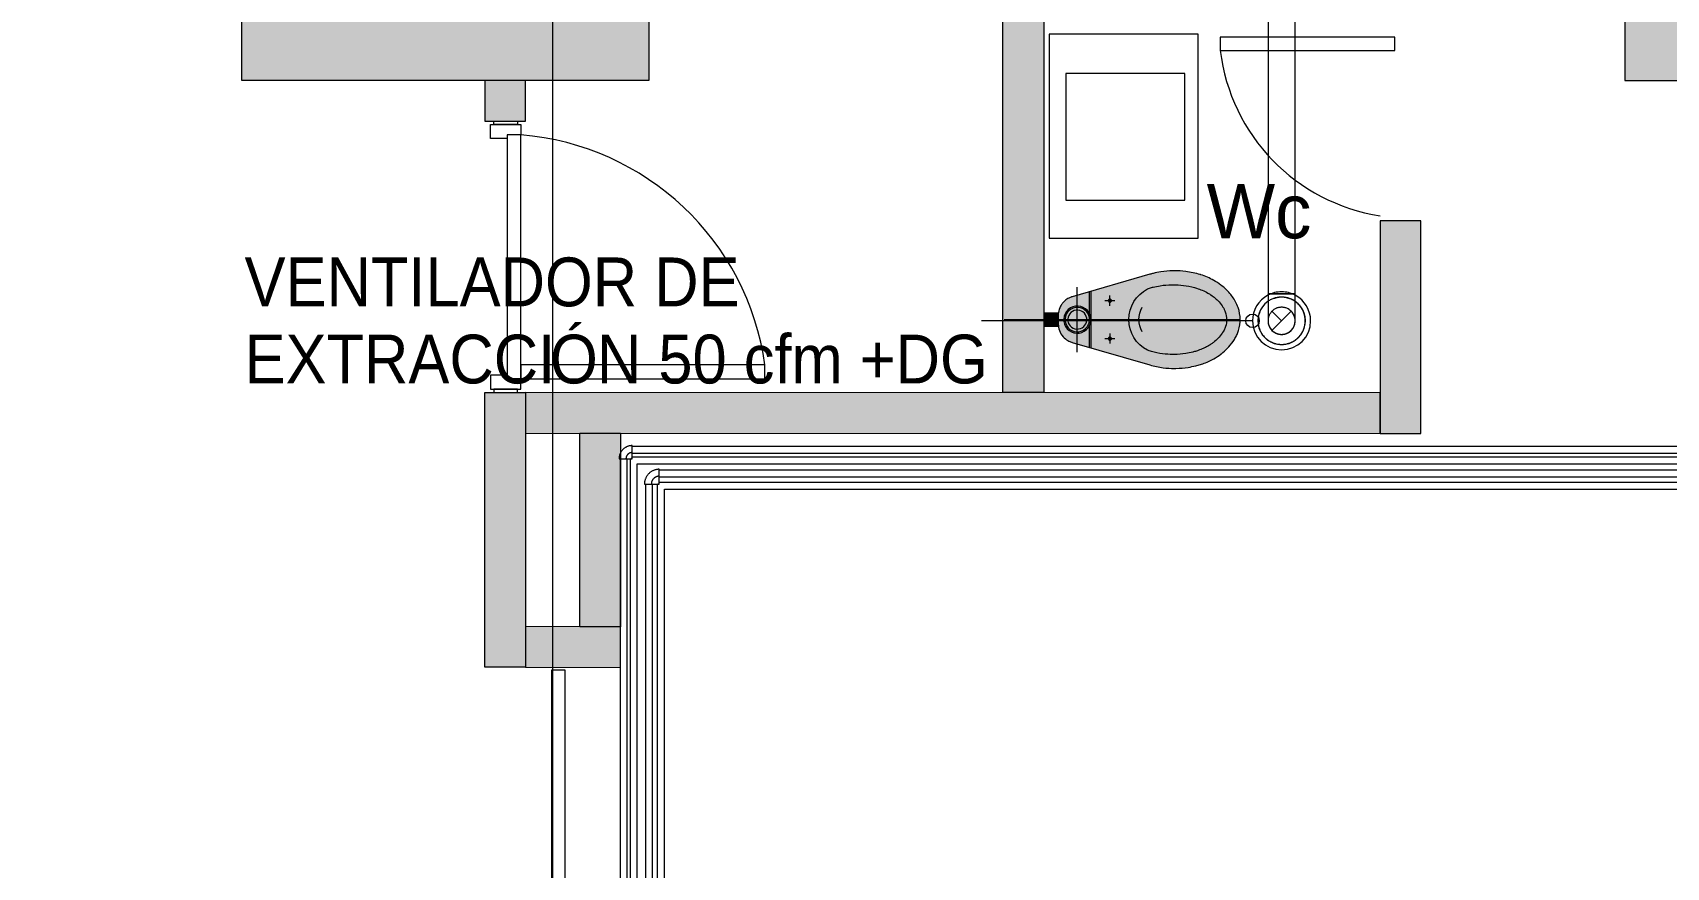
# Model space of a CAD drawing. Header units: metres. Extents: x 32 to 132, y -29 to 44.
# Drawn here: x 114.82 to 120.84, y -15.07 to -12 of the extents above; entities that cross this region are included whole.
import ezdxf

# ---------------------------------------------------------------- set-up
doc = ezdxf.new("R2010")
doc.units = ezdxf.units.M
doc.header["$LTSCALE"] = 100
doc.linetypes.add('HIDDEN JT', pattern=[0.0016, 0.001, -0.0006000000000000001])
doc.layers.add('A-DETL', color=7, linetype='Continuous', lineweight=9, true_color=0x00a600)
for name, color, linetype, lineweight in [('Arqui', 8, 'Continuous', 0), ('M-EQPM', 7, 'Continuous', 18), ('M-EQPM-IDEN', 7, 'Continuous', 9), ('M-HVAC-DUCT', 7, 'Continuous', 18), ('P-PIPE', 7, 'Continuous', 18)]:
    doc.layers.add(name, color=color, linetype=linetype, lineweight=lineweight)
doc.styles.add('SansSerif_2', font='SANSS__.TTF', dxfattribs={"width": 0.9, "height": 0.18})

# ---------------------------------------------------------------- blocks, each defined once
blk = doc.blocks.new('estructura etapa 3')
at = {"layer": 'Arqui'}
h = blk.add_hatch(color=256, dxfattribs=at)
h.paths.add_polyline_path([(-91.65052479424082, -6658.123952498036), (-91.65052483163788, -6657.623952492478), (-92.34962468142191, -6657.623952492692), (-92.34962464402486, -6658.123952498251)])
h.paths.add_polyline_path([(-49.35360165399231, -6658.123953550201), (-49.35360165463851, -6657.623953544642), (-50.05450180622518, -6657.624073242631), (-50.05450180557898, -6658.124073248189)])
h.paths.add_polyline_path([(-56.05269290422109, -6658.123953548908), (-56.05269290486729, -6657.623953543349), (-56.75269290454423, -6657.624054381149), (-56.75269290389804, -6658.124054386707)])
h.paths.add_polyline_path([(-76.44963033445936, -6659.123953527316), (-76.94963033376087, -6659.123953525937), (-76.9496303338118, -6657.623953525355), (-76.44963033520833, -6657.623953526268)])
h.paths.add_polyline_path([(-83.94962466275808, -6659.123953526419), (-84.44962466205959, -6659.123953525041), (-84.44962466211052, -6657.623953524459), (-83.94962466350705, -6657.623953525372)])
h.paths.add_polyline_path([(-60.45199772839385, -6659.123953526823), (-60.95199772769581, -6659.123953525441), (-60.95199772774629, -6657.623953524859), (-60.45199772914327, -6657.623953525776)])
h.paths.add_polyline_path([(-67.94963033684814, -6659.123953523713), (-68.44963033614965, -6659.123953522334), (-68.44963033620058, -6657.623953521752), (-67.94963033759711, -6657.623953522665)])
h.paths.add_polyline_path([(-91.8500747383024, -6668.198768413866), (-91.85097488956569, -6667.598768198336), (-92.3500747393499, -6667.598781503685), (-92.34917458808638, -6668.198781719215)])
h.paths.add_polyline_path([(-49.35360165997224, -6668.198834775361), (-49.35360165969462, -6667.598834775361), (-49.85360166074236, -6667.598833612342), (-49.85360166101998, -6668.198833612343)])
h.paths.add_polyline_path([(-56.15447406834653, -6668.148833038669), (-56.15447406899273, -6667.648833033111), (-56.85356531954483, -6667.649075604333), (-56.85356531889863, -6668.149075609892)])
h.paths.add_polyline_path([(-59.95199772806779, -6667.648834198664), (-59.95199772878357, -6668.148834196337), (-61.45199772983131, -6668.148834197909), (-61.45199772876629, -6667.648834201169)])
h.paths.add_polyline_path([(-75.94963033499096, -6667.648834198664), (-75.94963033570673, -6668.148834196337), (-77.44963033675447, -6668.148834197915), (-77.44963033568945, -6667.648834201173)])
h.paths.add_polyline_path([(-68.9496303369873, -6667.648834196665), (-68.94963033537522, -6668.148834193871), (-67.44963033560805, -6668.148834194158), (-67.44963033675447, -6667.648834196951)])
h.paths.add_polyline_path([(-84.94963033851843, -6667.648834198664), (-84.9496303378022, -6668.148834196337), (-83.44963033675447, -6668.148834197913), (-83.44963033781994, -6667.648834201173)])
h.paths.add_polyline_path([(-91.85007473830262, -6676.198714255436), (-91.85007473830262, -6675.598714255436), (-92.34917458808661, -6675.598833980074), (-92.34917458808661, -6676.198833980075)])
h.paths.add_polyline_path([(-49.35360166367525, -6676.19883419188), (-49.35360166339763, -6675.598834191882), (-49.85360166444536, -6675.598834192097), (-49.85360166472299, -6676.198834192096)])
h.paths.add_polyline_path([(-56.15447406836017, -6676.148834216151), (-56.15447406900614, -6675.648834210593), (-56.75356531955811, -6675.64883419414), (-56.75356531891191, -6676.148834199698)])
h.paths.add_polyline_path([(-59.95199772438798, -6675.648834197268), (-59.95199772475451, -6676.148834194008), (-61.45199772603507, -6676.148834196047), (-61.45199772462081, -6675.648834197444)])
h.paths.add_polyline_path([(-75.94963033131114, -6675.648834197268), (-75.94963033167767, -6676.148834194008), (-77.44963033295824, -6676.14883419605), (-77.44963033154397, -6675.648834197447)])
h.paths.add_polyline_path([(-68.94963033179408, -6675.648834195734), (-68.94963033064766, -6676.148834194337), (-67.44963033076408, -6676.148834193225), (-67.44963033214333, -6675.648834194855)])
h.paths.add_polyline_path([(-84.94963034219415, -6675.648834197267), (-84.94963034182763, -6676.148834194008), (-83.44963034054706, -6676.14883419605), (-83.44963034196132, -6675.648834197447)])
h.paths.add_polyline_path([(-91.84714941676873, -6686.298775267753), (-91.85051282815846, -6685.698774462428), (-92.34961267794267, -6685.698773428964), (-92.34624926655272, -6686.298774234288)])
h.paths.add_polyline_path([(-49.35447406836727, -6686.298714517593), (-49.35360166807266, -6685.698714517594), (-49.85360166912039, -6685.698714501338), (-49.85447406941501, -6686.298714501339)])
h.paths.add_polyline_path([(-56.15447406836745, -6686.248834233877), (-56.15447406901365, -6685.748834228319), (-56.75356531956538, -6685.748834211868), (-56.75356531891919, -6686.248834217427)])
h.paths.add_polyline_path([(-59.95199772341482, -6685.748834215987), (-59.95199772366493, -6686.248834213194), (-61.45199772401418, -6686.248834215234), (-61.45199772283274, -6685.748834216163)])
h.paths.add_polyline_path([(-75.94963033033798, -6685.748834215987), (-75.94963033058809, -6686.248834213194), (-77.44963033093734, -6686.248834215237), (-77.4496303297559, -6685.748834216167)])
h.paths.add_polyline_path([(-68.94963033303281, -6685.748834214453), (-68.94963033130432, -6686.248834212125), (-67.44963033142074, -6686.248834210548), (-67.44963033279998, -6685.748834212411)])
h.paths.add_polyline_path([(-84.94963034316731, -6685.748834215987), (-84.9496303429172, -6686.248834213194), (-83.44963034256796, -6686.248834215237), (-83.44963034374939, -6685.748834216167)])
h.paths.add_polyline_path([(-49.35315161146889, -6694.294436561979), (-49.35360165463851, -6693.698920625079), (-49.8545017768505, -6693.698741702064), (-49.8540517336811, -6694.294257638963)])
h.paths.add_polyline_path([(-56.05360165399372, -6694.248831171114), (-56.05360165463969, -6693.748831165555), (-56.75269290582685, -6693.748781044401), (-56.75269290518088, -6694.24878104996)])
h.paths.add_polyline_path([(-91.65052481364307, -6694.248821470252), (-91.65052481428881, -6693.748821464693), (-92.34962466436525, -6693.748831164716), (-92.34962466371906, -6694.248831170275)])
h.paths.add_polyline_path([(-59.95199772487774, -6693.748833026099), (-59.95199772512831, -6694.248833023305), (-61.45199772547755, -6694.248833025344), (-61.45199772429567, -6693.748833026275)])
h.paths.add_polyline_path([(-75.94963032526482, -6693.748834201318), (-75.94963032586463, -6694.248834199689), (-77.44963032644671, -6694.248834200334), (-77.4496303251484, -6693.748834201268)])
h.paths.add_polyline_path([(-68.94963033087049, -6693.748834198155), (-68.94963032937437, -6694.248834196758), (-67.44963032937437, -6694.248834196578), (-67.44963032993917, -6693.748834197975)])
h.paths.add_polyline_path([(-84.94963034374939, -6693.748831169256), (-84.94963034314958, -6694.248831167626), (-83.4496303425675, -6694.248831168272), (-83.4496303438658, -6693.748831169205)])
h.paths.add_polyline_path([(-49.35776796243806, -6703.973684038515), (-49.35316311038366, -6703.373684038515), (-49.85404024317143, -6703.373987440974), (-49.8586450952256, -6703.973987440974)])
h.paths.add_polyline_path([(-56.05360165399395, -6703.923835747391), (-56.05360165463992, -6703.423835741832), (-56.75273400298954, -6703.424072574053), (-56.75273400234335, -6703.924072579612)])
h.paths.add_polyline_path([(-67.9496303576999, -6704.924075048131), (-67.94963035834837, -6703.424075044247), (-68.44963035939611, -6703.424075040889), (-68.44963035874764, -6704.924075044775)])
h.paths.add_polyline_path([(-91.65052481364307, -6703.92383574791), (-91.65052481428881, -6703.423835742351), (-92.34966752073262, -6703.423835738951), (-92.34966752008665, -6703.92383574451)])
h.paths.add_polyline_path([(-61.84720662715324, -6703.423835743541), (-60.34720663041378, -6703.423835744186), (-60.34720663062888, -6703.923835745234), (-61.84720662736879, -6703.923835744588)])
h.paths.add_polyline_path([(-83.94962464132084, -6704.92407504017), (-83.94962464196658, -6703.424075043429), (-84.44962464301432, -6703.424075043645), (-84.44962464236858, -6704.924075040384)])
h.paths.add_polyline_path([(-76.44963031215582, -6704.924075040624), (-76.44963031280156, -6703.424075043886), (-76.9496303138493, -6703.4240750441), (-76.94963031320356, -6704.924075040841)])
h.paths.add_polyline_path([(-49.35360165399231, -6711.948833174153), (-49.35360165463851, -6711.448833168596), (-50.05360165568629, -6711.44883308894), (-50.0536016550401, -6711.948833094499)])
h.paths.add_polyline_path([(-55.95360165399381, -6711.948833094221), (-55.95360165464001, -6711.448833088664), (-56.65360165568779, -6711.448833088879), (-56.6536016550416, -6711.948833094438)])
h.paths.add_polyline_path([(-91.6496246626715, -6711.948833076518), (-91.6496246633177, -6711.448833070961), (-92.3496246643657, -6711.44883197644), (-92.34962466371951, -6711.948831981999)])
h.paths.add_polyline_path([(-60.951997710299, -6711.948833015158), (-60.95200339290193, -6709.548833076966), (-60.45200339185419, -6709.548833077181), (-60.45199770925126, -6711.948833015374)])
h.paths.add_polyline_path([(-68.44963032069029, -6709.548833077413), (-68.44963031985947, -6711.948833015374), (-67.94963031997611, -6711.948833017021), (-67.94963032092335, -6709.548833076733)])
h.paths.add_polyline_path([(-76.94963031061309, -6709.548833077415), (-76.94963030978226, -6711.948833015374), (-76.44963030989868, -6711.948833017022), (-76.44963031084592, -6709.548833076734)])
h.paths.add_polyline_path([(-83.94962465720198, -6709.548833077073), (-83.94962465803303, -6711.948833013726), (-84.44962465791662, -6711.948833015374), (-84.44962465696915, -6709.548833076393)])
for p, q in [((-60.70200336861387, -6655.354214752224), (-60.70200339473047, -6714.914148188363)), ((-60.7019977284466, -6655.354214753336), (-60.7019977560152, -6714.91414797554))]:
    blk.add_line(p, q, dxfattribs=at)
for points in [[(-61.84720662715324, -6703.423835743541), (-60.34720663041378, -6703.423835744186), (-60.34720663062888, -6703.923835745234), (-61.84720662736879, -6703.923835744588)], [(-56.05360165399395, -6703.923835762774), (-56.05360165463992, -6703.423835757215), (-56.75269290392623, -6703.42383575743), (-56.75269290328049, -6703.923835762988)]]:
    blk.add_lwpolyline(points, close=True, dxfattribs=at)
blk = doc.blocks.new('INODORO')
at = {"layer": 'Arqui'}
h = blk.add_hatch(color=256, dxfattribs=at)
edge = h.paths.add_edge_path()
edge.add_line((0.167138879916763, 0.3874542567732533), (0.0841340761049431, 0.1014604439486232))
edge.add_arc((0.0166338178486854, 0.1199999999093961), 0.0700000000000085, 269.9999996867988, 344.64191253289164, ccw=False)
edge.add_line((0.0166338174658449, 0.0499999999087777), (-0.0166338174676777, 0.0500000000906038))
edge.add_arc((-0.016633817085733, 0.1200000000917498), 0.0699999999999481, 195.3580868407373, 269.99999968683017, ccw=False)
edge.add_line((-0.08413407554513701, 0.1014604448682803), (-0.1671388762304913, 0.3874542586008414))
edge.add_arc((0.1445241762276623, 0.4779091156929099), 0.3245241738887575, 179.9999996868257, 196.1844647994607, ccw=False)
edge.add_arc((0.1445241762258433, 0.4779091156929099), 0.3245241738885062, 162.8823672647612, 179.9999996868052, ccw=False)
edge.add_arc((0.0735606987828419, 0.4997642400489898), 0.2502714864526803, 143.3683697551233, 162.8823672647904, ccw=False)
edge.add_arc((0.0285611388035818, 0.5332224222456718), 0.1941964442831833, 119.1220158624026, 143.3683697551146, ccw=False)
edge.add_arc((2.9203875e-09, 0.5844902877188362), 0.1355097122808655, 89.99999968678691, 119.12201586236091, ccw=False)
edge.add_arc((2.9203875e-09, 0.5844902877179265), 0.1355097122805724, 60.877983511279126, 89.9999996868533, ccw=False)
edge.add_arc((-0.0285611335220324, 0.5332224225594473), 0.1941964442830499, 36.63162961851879, 60.87798351123172, ccw=False)
edge.add_arc((-0.0735606938687283, 0.4997642408529829), 0.2502714864527536, 17.117632108836688, 36.631629618503325, ccw=False)
edge.add_arc((-0.1445241715509269, 0.4779091172708834), 0.3245241738884838, -3.131308972115221e-07, 17.117632108913824, ccw=False)
edge.add_arc((-0.1445241715500174, 0.4779091172695189), 0.3245241738885833, 343.81552050504206, 359.9999996868814, ccw=False)
blk.add_hatch(color=256, dxfattribs=at).paths.add_polyline_path([(0.0249999999987267, 0.0500000000006367), (-0.0250000000005457, 0.0500000000020009), (-0.0250000000014552, 0), (0.0249999999996362, 4.547e-13)])
at = {"layer": 'Arqui', "extrusion": (-1.5566525472e-06, -4.4737095447e-06, 0.9999999999887814)}
for p, q in [((-0.0699999990584388, 0.2212779869937549, 13.50174197978049), (-0.069999998852893, 0.2587220138016164, 13.50174214729419)), ((0.0700000009418886, 0.2212779862279603, 13.50174219771184), (0.0700000011456155, 0.2587220130349124, 13.50174236522554)), ((-0.0512779855508256, 0.2400000002935485, 13.501742092681), (-0.0887220123605062, 0.2400000004986396, 13.50174203439367)), ((0.0512779876389118, 0.2399999997337545, 13.50174225232502), (0.0887220144476828, 0.2399999995291182, 13.50174231061236)), ((0.1029590844498784, 0.169999999450738, 13.50174201961486), (-0.1029590831250857, 0.1700000005789661, 13.50174169907182)), ((-0.0237486835449659, 0.1640000001457338, 13.50174179553264), (-0.1013111289695416, 0.1640000005691036, 13.50174167479486)), ((0.1013111302281118, 0.1639999994617938, 13.50174199020731), (0.0237486848026833, 0.1639999998856183, 13.50174186946954))]:
    blk.add_line(p, q, dxfattribs=at)
at = {"layer": 'Arqui', "extrusion": (-1.5566525472e-06, -4.4737095447e-06, 0.9999999999887814), "flags": 128}
for points, elevation in [([(0.1671388799180908, 0.3874542567674592), (0.0841340761063266, 0.1014604439433082, -0.0167011858539135), (0.0827460431519839, 0.0969962248799978, -0.0228064528630514), (0.0803759648998266, 0.0910701072474405, -0.0218209622997338), (0.0776118789034668, 0.0856244843505995, -0.0347514792471935), (0.0722630478320732, 0.0775101332194199, -0.0365712911506086), (0.065478668989913, 0.0698583952563556, -0.0439883392274098), (0.055953944524454, 0.0620868957062605, -0.0521847935260016), (0.0431115439781712, 0.0552008485319434, -0.0824963867723115), (0.0207382643283103, 0.0501204355199821, -0.0146682033006329), (0.016633817465493, 0.049999999907792), (-0.0166338174681699, 0.0500000000892362, -0.083908947042246), (-0.0396378349518565, 0.0538878592796746, -0.0986986279768356), (-0.0632296782828643, 0.0677618366508902, -0.0824963867874234), (-0.0776167863289649, 0.0856331925254456, -0.0521847935286534), (-0.0834107733392284, 0.0990038548847728, -0.0091466910465832), (-0.0841340755424673, 0.1014604448637169), (-0.1671388762315909, 0.3874542585969077, -0.0384382318810308), (-0.1773120912419022, 0.436227508481503, -0.0322098651645196), (-0.179999997662262, 0.4779091174592618, -0.0043562944650778), (-0.1799507307570857, 0.4835636869435682, -0.0347539822823099), (-0.1760397497963983, 0.5284532426546146, -0.0218184611944585), (-0.1704152023055578, 0.5561978587393114, -0.0137793666262375), (-0.1656243812009251, 0.573427761838207, -0.0090242503766358), (-0.1628101955625901, 0.5820115332269507, -0.0228039516042641), (-0.1543373170048916, 0.6031968815550527, -0.0218209623747577), (-0.1444549128022155, 0.6226666811719203, -0.0315147983743547), (-0.1272792173413599, 0.6490932225697252, -0.0032331399943346), (-0.1257677262995335, 0.6510988845571141, -0.0365712911242686), (-0.1069463219407443, 0.6723266531382831, -0.0439883392046276), (-0.0805225559546658, 0.693886688675776, -0.0220501206487333), (-0.0659486565789375, 0.7028695782688371, -0.0301025395815668), (-0.05125606195865599, 0.7099322979612929, -0.0824963867841922), (-0.0079446084483641, 0.7197669127161005, -0.0146663661885284), (3.6587572e-09, 0.719999999991422, -0.0839082790123927), (0.0445320610557226, 0.7124737941473592, -0.0433837691539921), (0.0659486637128932, 0.7028695775453342, -0.0550790149373282), (0.1007063471003309, 0.6781437026464371, -0.0508149280683712), (0.1272792238852709, 0.6490932211777436, -0.0315497034242814), (0.1444720595537028, 0.6226362692529773, -0.0521855455748661), (0.1651875980231962, 0.5748313444857477, -0.0014683863351956), (0.1656243869217695, 0.5734277600260388, -0.0425164554927479), (0.1773120686760742, 0.5195909348136257, -0.0322100287174995), (0.1800000023387562, 0.4779091154888416, -0.0043571310662072), (0.1799507165077342, 0.4722534601760911, -0.0347522301866887), (0.1760399391368104, 0.4273661615002933, -0.0218196117753596), (0.1704151328853481, 0.3996200761491883, -0.0097069137479181), (0.167138857705388, 0.3874541802362085)], 13.50184572046907), ([(2.10209143665e-05, 0.6700604028757108, 0.0146663662201114), (-0.0049980160714407, 0.6699131491592321, 0.0824963867754862), (-0.0323601810299641, 0.6637000962787579, 0.0447953269140428), (-0.0459570889083387, 0.6566657190582808, 0.0073747332536994), (-0.0496328151280998, 0.6542484947989952, 0.0439883391764525), (-0.0699262428530629, 0.6376904075384654, 0.0365712911168267), (-0.0843810639122695, 0.6213875009867291, 0.0188768098917693), (-0.0908717233557279, 0.6121897254497327, 0.015864262478818), (-0.0979042313401942, 0.6005909817039088, 0.0218209623995093), (-0.1063467931616888, 0.5839578847887129, 0.0228039516112901), (-0.11358519381172, 0.5658591904561657, 0.0179099563173766), (-0.1180962050232618, 0.5512265233249379, 0.0048944974453076), (-0.1195818378695009, 0.5454905562712559, 0.0218184611920648), (-0.124827357386251, 0.5196155991474912, 0.0347539822809637), (-0.1284747844892388, 0.477751068541692, 0.0043562944693063), (-0.1285207313875723, 0.4724775501558188, 0.0322098651650438), (-0.126013958070092, 0.4336047886186073, 0.0336196500379373), (-0.1180962058839448, 0.3937285768771058, 0.0103533777945605), (-0.1156160600690441, 0.3852294822167833, 0.0084883444845169), (-0.1133215334037229, 0.3783427035490652)], 13.50174109866126), ([(0.1133635720422624, 0.3783427023080597, 0.0009349440113181), (0.1136277496650072, 0.3790973919334771, 0.0179081190670982), (0.1181382446900456, 0.3937285755838043, 0.0048942608912736), (0.1196238084346395, 0.3994642646617991, 0.0218196117238312), (0.1248695692754063, 0.4253405920407407, 0.0347522301599872), (0.1285168065081305, 0.4672030177138213, 0.0043571310470062), (0.1285627710560046, 0.4724775487488305, 0.032210028726899), (0.1260559723300845, 0.5113505064617754, 0.0336194864654326), (0.1181382455515812, 0.5512265220270888, 0.0103527910675619), (0.1156582502073494, 0.5597251381185752, 0.0521855455776311), (0.0979609155770011, 0.6005650010045886, 0.0158991415559226), (0.0909137645516698, 0.6121897244565649, 0.0665105114334335), (0.0651759842235907, 0.6421578962907079, 0.0403733848146336), (0.0459991305885239, 0.6566657185562396, 0.0580937513201958), (0.0281543067209428, 0.6653056955411218, 0.0839082790044594), (2.10209143665e-05, 0.6700604028757108)], 13.50174109866127)]:
    blk.add_lwpolyline(points, format="xyb", dxfattribs=dict(at, elevation=elevation))
at = {"layer": 'Arqui', "ltscale": 0.25, "extrusion": (-1.5566525472e-06, -4.4737095447e-06, 0.9999999999887814), "elevation": 13.50174109866126}
for points in [[(2.10175234599e-05, -0.1499395971131048), (2.10215969494e-05, 0.7200604028791215)], [(-0.1199789826137919, 0.1200604028850315), (0.1200210176653818, 0.1200604028813935)]]:
    blk.add_lwpolyline(points, dxfattribs=at)
at = {"layer": 'Arqui', "extrusion": (-1.5566525472e-06, -4.4737095447e-06, 0.9999999999887814), "elevation": 13.50174109866127}
blk.add_lwpolyline([(0.0250210175254287, 0.0500604028859863), (-0.0249789824728811, 0.0500604028855315), (-0.0249789824750483, 6.04028866683e-05), (0.025021017524171, 6.04028866683e-05)], close=True, dxfattribs=at)
at = {"layer": 'Arqui', "extrusion": (-1.556652547174008e-06, -4.473709544709044e-06, 0.9999999999887812)}
blk.add_ellipse((2.1245228e-09, 0.438210434820121, 13.50174305923893), major_axis=(0.1210894758802731, -0.0421337682255033), ratio=0.9999999999887806, start_param=3.962815268545562, end_param=6.131667520141916, dxfattribs=at)
at = {"layer": 'Arqui', "extrusion": (-1.556652547168421e-06, -4.473709544710988e-06, 0.9999999999887813)}
blk.add_ellipse((2.1245228e-09, 0.438210434820121, 13.50174305923893), major_axis=(0.08626053019274069, -0.0300148395202315), ratio=0.9999999999887816, start_param=4.528682651413999, end_param=5.565800137270519, dxfattribs=at)
at = {"layer": 'Arqui', "extrusion": (-1.556652547069511e-06, -4.473709544810609e-06, 0.9999999999887813)}
for centre in [(-0.0699999989565754, 0.2400000003976856, 13.50174206353734), (0.07000000104375201, 0.2399999996282531, 13.50174228146869)]:
    blk.add_ellipse(centre, major_axis=(0.0056667529156613, -0.0019717787378508), ratio=0.9999999999887814, dxfattribs=at)
at = {"layer": 'Arqui', "extrusion": (-1.556652547155208e-06, -4.473709544715585e-06, 0.9999999999887815)}
blk.add_ellipse((3.881837e-10, 0.120000000015807, 13.50174163565786), major_axis=(0.0472229409644698, -0.0164314894835613), ratio=0.9999999999887814, dxfattribs=at)
at = {"layer": 'Arqui', "extrusion": (-1.556652547174209e-06, -4.473709544708974e-06, 0.9999999999887813)}
blk.add_ellipse((3.881837e-10, 0.120000000015807, 13.50174163565786), major_axis=(0.0425006468680414, -0.014788340535414), ratio=0.9999999999887812, dxfattribs=at)
at = {"layer": 'Arqui', "extrusion": (-1.556652547156365e-06, -4.473709544715183e-06, 0.9999999999887816)}
blk.add_ellipse((3.881837e-10, 0.120000000015807, 13.50174163565786), major_axis=(0.0330560586750786, -0.011502042638485), ratio=0.9999999999887814, dxfattribs=at)
blk = doc.blocks.new('A$C4ed580ad')
at = {"layer": 'Arqui', "ltscale": 0.3}
h = blk.add_hatch(color=256, dxfattribs=at)
h.dxf.hatch_style = 1
h.paths.add_polyline_path([(38.29197875197701, 15.64955568482628), (38.2919867060649, 20.00124346185066), (38.44203580793089, 20.00124346185066), (38.44202774070459, 15.64955536945081)])
at = {"layer": 'Arqui', "ltscale": 0.03}
h = blk.add_hatch(color=256, dxfattribs=at)
h.dxf.hatch_style = 1
h.paths.add_polyline_path([(36.53325080658306, 16.80065729099942), (36.38322556740013, 16.80065729099942), (36.38315686026567, 16.6501292528078), (36.5331820994486, 16.6501292528078)])
at = {"layer": 'Arqui', "ltscale": 0.3}
h = blk.add_hatch(color=256, dxfattribs=at)
h.dxf.hatch_style = 1
h.paths.add_polyline_path([(39.68154407291627, 16.28269001891567), (39.68147284235192, 15.49937998855921), (39.83152194421791, 15.49937998855921), (39.83159317478226, 16.28269001891567)])
h = blk.add_hatch(color=256, dxfattribs=at)
h.dxf.hatch_style = 1
h.paths.add_polyline_path([(36.53325080695424, 14.63724200945262), (36.38322556777132, 14.63724200945262), (36.38315686026567, 15.65012925233486), (36.5331820994486, 15.65012925233486)])
h = blk.add_hatch(color=256, dxfattribs=at)
h.dxf.hatch_style = 1
h.paths.add_polyline_path([(39.68148302095392, 15.49937998855012), (39.68148302095392, 15.64940522773259), (36.53318718765308, 15.65013147204945), (36.53318718765308, 15.50010623286698)])
h = blk.add_hatch(color=256, dxfattribs=at)
h.dxf.hatch_style = 1
h.paths.add_polyline_path([(36.88315686131341, 14.78671695686216), (36.73313162213049, 14.78671695686216), (36.73297528973865, 15.50002585528864), (36.88300052892157, 15.50002585528864)])
h = blk.add_hatch(color=256, dxfattribs=at)
h.dxf.hatch_style = 1
h.paths.add_polyline_path([(36.88315686131341, 14.6366917176797), (36.88315686131341, 14.78671695686216), (36.53325080695424, 14.78726724863509), (36.53325080695424, 14.63724200945262)])
at = {"layer": 'Arqui'}
for points in [[(38.29197875197701, 15.64955568482628), (38.2919867060649, 20.00124346185066), (38.44203580793089, 20.00124346185066), (38.44202774070459, 15.64955536945081)], [(39.73598135491488, 16.9104643482633), (39.73598135419184, 16.96046434947402), (39.09254132654974, 16.96046352653684), (39.09254132634146, 16.91046352765443)], [(36.53325080658306, 16.80065729099942), (36.38322556740013, 16.80065729099942), (36.38315686026567, 16.6501292528078), (36.5331820994486, 16.6501292528078)], [(36.46574909779076, 15.70083347777063), (36.51645332240798, 15.70083347776335), (36.51645332414876, 16.5994250268991), (36.46574909918229, 16.59942502737204)], [(39.68154407291627, 16.28269001891567), (39.68147284235192, 15.49937998855921), (39.83152194421791, 15.49937998855921), (39.83159317478226, 16.28269001891567)], [(36.51645332264718, 15.75153770249699), (36.51645332240798, 15.70083347776335), (37.41504487189297, 15.70083347602258), (37.41504487248142, 15.75153770122188)], [(36.53325080695424, 14.63724200945262), (36.38322556777132, 14.63724200945262), (36.38315686026567, 15.65012925233486), (36.5331820994486, 15.65012925233486)], [(39.68148302095392, 15.49937998855012), (39.68148302095392, 15.64940522773259), (36.53318718765308, 15.65013147204945), (36.53318718765308, 15.50010623286698)], [(36.88315686131341, 14.78671695686216), (36.73313162213049, 14.78671695686216), (36.73297528973865, 15.50002585528864), (36.88300052892157, 15.50002585528864)], [(36.88315686131341, 14.6366917176797), (36.88315686131341, 14.78671695686216), (36.53325080695424, 14.78726724863509), (36.53325080695424, 14.63724200945262)]]:
    blk.add_lwpolyline(points, close=True, dxfattribs=at)
at = {"layer": 'Arqui', "elevation": 7.165158066868571e-08}
for points in [[(38.46183918520796, 16.97051268381438), (38.46183929753965, 16.21884598248198), (39.01162704384183, 16.21884599345049), (39.01162693011315, 16.97051269431722)], [(38.96143174881468, 16.82585342822676), (38.52360960608235, 16.82585342361472), (38.52360961140653, 16.35880317206374), (38.9614317521598, 16.35880317458032)]]:
    blk.add_lwpolyline(points, close=True, dxfattribs=at)
at = {"layer": 'Arqui'}
for points in [[(36.46574909109324, 16.58674897002902), (36.40395632837601, 16.58674896910497), (36.40395632721822, 16.6374531945371), (36.51645331781231, 16.63745319498821), (36.5164533173421, 16.59942502603053), (36.46574909237563, 16.59942502650347), (36.46574909109324, 16.58674897002902)], [(36.50377726005911, 16.6501292523958), (36.50377725994088, 16.63745319592135), (36.41663238474041, 16.63745319545751), (36.41663238346166, 16.65012925169913)], [(36.4657490965111, 15.71350953377942), (36.40395633274613, 15.71350953378669), (36.40395633250694, 15.6628053078889), (36.51645332275177, 15.66280530880567), (36.51645332240798, 15.70083347776335), (36.46574909779076, 15.70083347777063), (36.4657490965111, 15.71350953377942)], [(36.50377726534509, 15.65012925186738), (36.50377726592808, 15.66280530973881), (36.41663238898138, 15.66280530834365), (36.41663238898047, 15.65012925233486)]]:
    blk.add_lwpolyline(points, dxfattribs=at)
at = {"layer": 'Arqui', "ltscale": 3}
blk.add_lwpolyline([(36.62953250632791, 12.86648072206617), (36.67953250753862, 12.86648072278831), (36.6795424867189, 14.62588144507072), (36.62954248783649, 14.6258814452799)], close=True, dxfattribs=at)
at = {"layer": 'Arqui'}
for centre, radius, start, end in [((39.78968535639819, 16.99515791022986), 0.7022698463438561, 186.9267840635247, 261.1448125766452), ((36.43787491719843, 15.61603995854466), 0.9865195178776007, 7.894489231054099, 85.43142808866956)]:
    blk.add_arc(centre, radius, start, end, dxfattribs=at)
blk.add_blockref('estructura etapa 3', (97.33516025316749, 6720.724493036056), dxfattribs=at)
at = {"layer": 'Arqui', "extrusion": (0, 0, -1), "zscale": -1, "rotation": 90.00001585775081}
blk.add_blockref('INODORO', (-38.4458231525366, 15.91884614669698, 13.50174109881273), dxfattribs=at)
at = {"layer": 'Arqui'}
blk.add_text('Wc', height=0.2, rotation=359.9331414428377, dxfattribs=at).set_placement((39.04193937415175, 16.21884598515544, 7.165158066868571e-08))
blk = doc.blocks.new('VENT_ EXT_ 100 CFM - HCM-150-V68-NIVEL 04')
at = {"layer": 'A-DETL', "color": 3, "linetype": 'HIDDEN JT', "true_color": 0x00ff00}
for radius, start, end in [(0.087000000000001, 42.86235465617156, 137.1376136283183), (0.1070000000000015, 61.80704165143649, 118.192957743311), (0.08699999999999354, 142.8623546561205, 157.1376136283653), (0.08700000000000992, 22.86235465610554, 37.13761362835471), (0.0869999999999899, 162.8623546561629, 177.1376136283511), (0.0869999999999966, 182.8623546561404, 197.137613628383), (0.0869999999999993, 342.862354656169, 357.1376136283341), (0.0869999999999973, 2.86235465615473, 17.13761362836874), (0.08699999999999888, 202.8623546560915, 217.1376136283691), (0.08700000000000473, 222.8623546561081, 237.1376136284038), (0.08700000000000144, 242.8623546560849, 257.1376136284383), (0.08700000000000213, 262.862354656094, 277.1376136283815), (0.08699999999999614, 282.8623546561332, 297.1376136283723), (0.08699999999999682, 302.8623546560795, 317.1376136284086), (0.08699999999999662, 322.8623546560829, 337.1376136283633)]:
    blk.add_arc((73.78453228515902, -11.46006469689575), radius, start, end, dxfattribs=at)
at = {"layer": 'M-EQPM', "color": 3, "true_color": 0x00ff00}
for radius, start, end in [(0.1069999999999985, 118.2196318599557, 179.9999841422494), (0.1070000000000005, 359.9999841422492, 61.78036753478834), (0.087000000000001, 157.3267190773666, 162.6732492071468), (0.08699999999999079, 137.3267190773384, 142.6732492071546), (0.0869999999999981, 37.32671907733133, 42.67324920716476), (0.08700000000000013, 17.32671907733929, 22.6732492071541), (0.1070000000000088, 179.9999841422461, 359.9999841422448), (0.0869999999999922, 177.3267190773279, 179.9999841422498), (0.08699999999999242, 179.9999841422498, 182.6732492071803), (0.08700000000000013, 197.3267190773332, 202.6732492071579), (0.08700000000000646, 337.3267190773601, 342.6732492071424), (0.08699999999999232, 359.9999841422488, 2.67324920714388), (0.08699999999998954, 357.3267190773603, 359.9999841422483), (0.08700000000000672, 217.326719077338, 222.6732492071643), (0.08700000000000274, 237.3267190773737, 242.6732492071134), (0.08699999999999919, 257.3267190773532, 262.673249207149), (0.08700000000000004, 277.3267190773543, 282.673249207149), (0.08700000000000535, 297.3267190773732, 302.6732492071043), (0.08699999999999079, 317.3267190773358, 322.673249207163)]:
    blk.add_arc((73.78453228515902, -11.46006469689575), radius, start, end, dxfattribs=at)
blk = doc.blocks.new('M_Round Elbow - 1 D PVC-V69-NIVEL 04')
at = {"layer": 'A-DETL', "color": 3, "linetype": 'HIDDEN JT', "true_color": 0x00ff00}
blk.add_line((73.73453228515909, -11.4599357112933), (73.73453228515909, -11.46005886891875), dxfattribs=at)
at = {"layer": 'M-HVAC-DUCT', "color": 3, "true_color": 0x00ff00}
for p, q in [((73.784532285159, -11.36006469689574), (73.734532285159, -11.36006469689574)), ((73.834532285159, -11.36006469689574), (73.784532285159, -11.36006469689574))]:
    blk.add_line(p, q, dxfattribs=at)
at = {"layer": 'M-HVAC-DUCT', "color": 3, "true_color": 0x00ff00, "flags": 128}
for points in [[(73.73453228515909, -11.36006469689575), (73.73453228515909, -11.36406363031441), (73.73453228515909, -11.36805616629266), (73.73453228515909, -11.37203591762465), (73.73453228515909, -11.37599651755717), (73.73453228515909, -11.37993162997526), (73.73453228515909, -11.38383495953846), (73.73453228515909, -11.38770026175216), (73.73453228515909, -11.39152135295736), (73.73453228515909, -11.39529212022326), (73.73453228515909, -11.39900653112661), (73.73453228515909, -11.40265864340235), (73.73453228515909, -11.4062426144499), (73.73453228515909, -11.40975271068012), (73.73453228515909, -11.41318331668783), (73.73453228515909, -11.41652894423526), (73.73453228515909, -11.41978424103199), (73.73453228515909, -11.42294399929759), (73.73453228515909, -11.4260031640929), (73.73453228515909, -11.4289568414068), (73.73453228515909, -11.4318003059857), (73.73453228515909, -11.43452900889284), (73.73453228515909, -11.43713858478565), (73.73453228515909, -11.43962485889939), (73.73453228515909, -11.44198385372584), (73.73453228515909, -11.44421179537654), (73.73453228515909, -11.44630511962009), (73.73453228515909, -11.44826047758424), (73.73453228515909, -11.4500747411134), (73.73453228515909, -11.45174500777292), (73.73453228515909, -11.45326860549248), (73.73453228515909, -11.4546430968407), (73.73453228515909, -11.45586628292467), (73.73453228515909, -11.45693620690757), (73.73453228515909, -11.45785115713928), (73.73453228515909, -11.4586096698946), (73.73453228515909, -11.45921053171492), (73.73453228515909, -11.45965278134951), (73.73453228515909, -11.4599357112933), (73.73453228515909, -11.46005886891875), (73.73453228515909, -11.46006469689575)], [(73.8345322851591, -11.46006469689575), (73.8345322851591, -11.45998470756185), (73.8345322851591, -11.45974486752602), (73.8345322851591, -11.45934556048113), (73.8345322851591, -11.45878742523332), (73.8345322851591, -11.45807135467988), (73.8345322851591, -11.45719849438095), (73.8345322851591, -11.45617024072683), (73.8345322851591, -11.45498823870399), (73.8345322851591, -11.45365437926355), (73.8345322851591, -11.45217079629604), (73.8345322851591, -11.45053986321775), (73.8345322851591, -11.44876418917367), (73.8345322851591, -11.44684661486352), (73.8345322851591, -11.44479020799709), (73.8345322851591, -11.44259825838671), (73.8345322851591, -11.44027427268419), (73.8345322851591, -11.43782196877084), (73.8345322851591, -11.43524526980984), (73.8345322851591, -11.43254829796984), (73.8345322851591, -11.42973536783047), (73.8345322851591, -11.42681097947988), (73.8345322851591, -11.4237798113156), (73.8345322851591, -11.4206467125601), (73.8345322851591, -11.417416695503), (73.8345322851591, -11.41409492748256), (73.8345322851591, -11.41068672261903), (73.8345322851591, -11.40719753331312), (73.8345322851591, -11.40363294152342), (73.8345322851591, -11.39999864983638), (73.8345322851591, -11.39630047234342), (73.8345322851591, -11.39254432533963), (73.8345322851591, -11.38873621785894), (73.8345322851591, -11.38488224206099), (73.8345322851591, -11.38098856348489), (73.8345322851591, -11.37706141118577), (73.8345322851591, -11.37310706776957), (73.8345322851591, -11.36913185934218), (73.8345322851591, -11.36514214538911), (73.8345322851591, -11.36114430860158), (73.8345322851591, -11.36006469689575)]]:
    blk.add_lwpolyline(points, dxfattribs=at)
at = {"layer": 'M-HVAC-DUCT', "color": 3, "true_color": 0x00ff00}
for centre, radius, start, end in [((73.784532285159, -11.46006469689574), 0.04999999999999716, 180, 269.9999999999996), ((73.784532285159, -11.46006469689575), 0.05000000000001143, 270.0000000000006, 9.87562228594422e-13)]:
    blk.add_arc(centre, radius, start, end, dxfattribs=at)
blk = doc.blocks.new('M_Round Transition - Angle - 30 PVC-V56-NIVEL 04')
at = {"layer": 'A-DETL', "color": 3, "linetype": 'HIDDEN JT', "true_color": 0x00ff00}
for centre, radius, start, end in [((74.184532285159, -13.06006469689574), 0.08763000000000136, 89.99998414224842, 125.1658966815185), ((74.184532285159, -13.06006469689574), 0.08762999999999346, 54.83410133442484, 89.99998414224842), ((74.18453228515898, -13.06006469689574), 0.05000000000000173, 89.99998414224798, 190.5643751222952), ((74.18453228515898, -13.06006469689574), 0.05000000000000228, 349.4355799249159, 89.99998414224493), ((74.18453228515898, -13.06006469689574), 0.04999999999999272, 192.8571269993906, 193.4477395524766), ((74.18453228515898, -13.06006469689574), 0.04999999999999562, 193.8145552886841, 215.9200946631983), ((74.18453228515898, -13.06006469689574), 0.050000000000008, 220.8211473310076, 242.6213875474651), ((74.18453228515898, -13.06006469689574), 0.05000000000000163, 243.0355541982762, 244.2856984279637), ((74.18453228515898, -13.06006469689574), 0.04999999999999416, 247.0362920347739, 269.3859334168071), ((74.18453228515898, -13.06006469689574), 0.05000000000001201, 270.6139937781521, 292.9636745049347), ((74.18453228515898, -13.06006469689574), 0.04999999999999787, 295.7142698565339, 296.9644229660986), ((74.18453228515898, -13.06006469689574), 0.05000000000001394, 297.3785904126873, 319.1788284594068), ((74.18453228515898, -13.06006469689574), 0.05000000000001385, 324.0798777270904, 346.1854241596119), ((74.18453228515898, -13.06006469689574), 0.05000000000000637, 346.5522392787645, 347.1428412851017)]:
    blk.add_arc(centre, radius, start, end, dxfattribs=at)
at = {"layer": 'M-HVAC-DUCT', "color": 3, "true_color": 0x00ff00}
for centre, radius, start, end in [((74.184532285159, -13.06006469689574), 0.08763000000000778, 125.1984984165884, 269.9999841422486), ((74.184532285159, -13.06006469689574), 0.08763000000000085, 269.999984142248, 54.80149959934844), ((74.18453228515898, -13.06006469689574), 0.05000000000000326, 191.0035816285008, 192.857126999393), ((74.18453228515898, -13.06006469689574), 0.04999999999999383, 216.2007675694657, 220.5829867099593), ((74.18453228515898, -13.06006469689574), 0.04999999999999863, 244.2856984279623, 246.6940470385604), ((74.18453228515898, -13.06006469689574), 0.05000000000000421, 293.3059183861416, 295.7142698565303), ((74.18453228515898, -13.06006469689574), 0.05000000000001258, 319.4169885488176, 323.7992040762639), ((74.18453228515898, -13.06006469689574), 0.0500000000000027, 347.1428412851023, 348.9963715720555)]:
    blk.add_arc(centre, radius, start, end, dxfattribs=at)
blk = doc.blocks.new('Elbow - Welded - REFRIGERACION-V98-NIVEL 04')
at = {"layer": 'A-DETL', "color": 11, "linetype": 'HIDDEN JT', "true_color": 0xff8080, "flags": 128}
blk.add_lwpolyline([(-0.01314648437509241, 0.01632148437501155), (-0.01314902403644312, 0.01619451823896097), (-0.0131566389575778, 0.01606775522165153), (-0.01316931695625856, 0.01594139811686027), (-0.01318703775036674, 0.0158156490690078), (-0.01320977299044091, 0.01569070924972755), (-0.01323748630493201, 0.01556677853609826), (-0.01327013335845297, 0.01544405519081709), (-0.0133076619226762, 0.01532273554504939), (-0.0133500119599049, 0.01520301368435401), (-0.01339711571912774, 0.01508508113816893), (-0.01344889784435754, 0.01496912657342052), (-0.01350527549526269, 0.01485533549266352), (-0.01356615847961473, 0.0147438899373494), (-0.01363144939762162, 0.01463496819660447), (-0.01370104379774796, 0.014528744521968), (-0.01377483034380568, 0.01442538884867952), (-0.01385269099305544, 0.01432506652374061), (-0.01393450118506726, 0.01422793804149606), (-0.0140201300409854, 0.01413415878677774), (-0.01410944057291158, 0.01404387878639968), (-0.01420228990304263, 0.01395724246909067), (-0.01429852949225938, 0.01387438843450575), (-0.01439800537774238, 0.01379544923138572), (-0.01450055841931119, 0.01372055114565301), (-0.0146060245539501, 0.0136498139982361), (-0.01471423505837313, 0.01358335095350594), (-0.01482501681883116, 0.01352126833814266), (-0.01493819260816135, 0.01346366547109938), (-0.01505358136922978, 0.01341063450465467), (-0.01517099850462003, 0.01336226027705602), (-0.01529025617199604, 0.01331862017675423), (-0.01541116358450681, 0.01327978401858411), (-0.01553352731608557, 0.01324581393213382), (-0.01565715161088124, 0.01321676426226841), (-0.01578183869638033, 0.01319268148229251), (-0.01590738909984666, 0.01317360411949239), (-0.01603360196741201, 0.01315956269359449), (-0.01616027538541907, 0.0131505796678804), (-0.01628720670342777, 0.01314666941327039), (-0.01632148437508952, 0.01314648437500578)], dxfattribs=at)
at = {"layer": 'P-PIPE', "color": 11, "true_color": 0xff8080, "flags": 128}
for points in [[(-0.01632148437489893, -0.01314648437501444), (-0.01514307992475531, -0.01312291314309905), (-0.01396656067035315, -0.01305223715628615), (-0.01279380879151902, -0.01293456948108151), (-0.01162670044108361, -0.01277009836067259), (-0.01046710274345126, -0.01255908691375291), (-0.009316870807558622, -0.01230187271364189), (-0.008177844759125719, -0.0119988672481767), (-0.007051846796868631, -0.01165055526145905), (-0.005940678277325901, -0.01125749397838363), (-0.004846116833071892, -0.01082031221313534), (-0.003769913528943107, -0.01033970936329233), (-0.002713790060643601, -0.00981645429087771), (-0.001679436000424789, -0.009251384092404441), (-0.0006685060941364782, -0.008645402759628587), (0.0003173823860280891, -0.007999479733427893), (0.001276652228805006, -0.007314648352850191), (0.002207768807096045, -0.006592004202008435), (0.003109242532984377, -0.005832703357403944), (0.003979631240821914, -0.005037960538398011), (0.004817542494351369, -0.004209047163967853), (0.005621635814302544, -0.00334728931869231), (0.006390624822911059, -0.002454065631285198), (0.007123279301773051, -0.001530805069098165), (0.007818427160055808, -0.0005789846520928905), (0.008474956309451886, 0.0003998729101135951), (0.009091816443373113, 0.001404201654240819), (0.009668020717205196, 0.002432394868527649), (0.01020264732701537, 0.003482807663181643), (0.01069484098429616, 0.004553759601798151), (0.01114381428416366, 0.005643537389755557), (0.01154884896512183, 0.006750397615038605), (0.01190929705810581, 0.007872569537400932), (0.01222458192304566, 0.00900825792118012), (0.01249419917139983, 0.0101556459072086), (0.01271771747309042, 0.01131289791948025), (0.01289477924654079, 0.01247816260162615), (0.01302510123065463, 0.01364957577876412), (0.01310847493808678, 0.01482526343966279), (0.01314476698866242, 0.01600334473489748), (0.01314648437510107, 0.01632148437499422)], [(-0.01314648437490182, 0.01632148437499422), (-0.01314902403625254, 0.01619451823895231), (-0.01315663895738721, 0.01606775522164287), (-0.01316931695606797, 0.01594139811684295), (-0.01318703775018482, 0.01581564906899048), (-0.01320977299025033, 0.01569070924971022), (-0.01323748630474142, 0.01556677853608094), (-0.01327013335826239, 0.01544405519079976), (-0.01330766192248561, 0.01532273554503206), (-0.01335001195972297, 0.01520301368433668), (-0.01339711571894582, 0.01508508113816026), (-0.01344889784417562, 0.01496912657341186), (-0.0135052754950721, 0.01485533549264619), (-0.01356615847942414, 0.01474388993733207), (-0.01363144939743104, 0.01463496819659581), (-0.01370104379756604, 0.01452874452195933), (-0.0137748303436151, 0.01442538884866219), (-0.01385269099286486, 0.01432506652373195), (-0.01393450118487667, 0.01422793804147873), (-0.01402013004079481, 0.01413415878676908), (-0.014109440572721, 0.01404387878638236), (-0.01420228990286071, 0.01395724246908201), (-0.01429852949206879, 0.01387438843448842), (-0.0143980053775518, 0.01379544923137705), (-0.0145005584191206, 0.01372055114563568), (-0.01460602455376818, 0.01364981399821877), (-0.01471423505818254, 0.01358335095348862), (-0.01482501681864924, 0.01352126833812533), (-0.01493819260797077, 0.01346366547108205), (-0.01505358136903919, 0.01341063450464601), (-0.0151709985044381, 0.01336226027703869), (-0.01529025617180546, 0.01331862017673691), (-0.01541116358431623, 0.01327978401856678), (-0.01553352731590364, 0.01324581393211649), (-0.01565715161069066, 0.01321676426225974), (-0.01578183869618974, 0.01319268148227518), (-0.01590738909965608, 0.01317360411947507), (-0.01603360196723009, 0.01315956269358583), (-0.01616027538522849, 0.01315057966786308), (-0.01628720670323719, 0.01314666941325306)]]:
    blk.add_lwpolyline(points, dxfattribs=at)
blk = doc.blocks.new('Elbow - Welded - REFRIGERACION-V84-NIVEL 04')
at = {"layer": 'A-DETL', "color": 11, "linetype": 'HIDDEN JT', "true_color": 0xff8080, "flags": 128}
blk.add_lwpolyline([(-0.009971484374904709, 0.01314648437498845), (-0.009974024036255424, 0.01301951823894654), (-0.009981638957398764, 0.01289275522163709), (-0.009994316956070861, 0.01276639811684584), (-0.01001203775019637, 0.0126406490689847), (-0.01003477299026188, 0.01251570924972177), (-0.01006248630475298, 0.01239177853608383), (-0.01009513335827394, 0.01226905519079398), (-0.01013266192249716, 0.01214773554503495), (-0.01017501195973453, 0.01202801368433957), (-0.0102221157189487, 0.01191008113816315), (-0.01027389784418717, 0.01179412657340608), (-0.01033027549509231, 0.01168033549264908), (-0.01039115847942703, 0.01156888993734363), (-0.01045644939744259, 0.01145996819659004), (-0.01052604379757759, 0.01135374452196222), (-0.01059983034363531, 0.01125038884866508), (-0.01067769099287641, 0.01115006652373484), (-0.01075950118488822, 0.01105293804148162), (-0.01084513004080636, 0.01095915878676331), (-0.01093444057273255, 0.01086887878638525), (-0.0110272899028636, 0.0107822424690849), (-0.01112352949208034, 0.01069938843448265), (-0.01122300537756335, 0.01062044923137994), (-0.01132555841912349, 0.01054555114562991), (-0.01143102455377973, 0.01047481399823032), (-0.0115392350581941, 0.01040835095350017), (-0.01165001681866079, 0.01034626833813688), (-0.01176319260798232, 0.01028866547107627), (-0.01187858136904208, 0.01023563450464023), (-0.01199599850444965, 0.01018726027704158), (-0.01211525617181701, 0.0101436201767398), (-0.01223616358432778, 0.01010478401857834), (-0.01235852731591519, 0.01007081393211072), (-0.0124821516107022, 0.01004176426226263), (-0.01260683869620129, 0.01001768148227807), (-0.01273238909965896, 0.009998604119477955), (-0.01285860196723297, 0.009984562693580052), (-0.0129852753852487, 0.009975579667874627), (-0.01311220670324874, 0.009971669413264612), (-0.01314648437491048, 0.009971484374991338)], dxfattribs=at)
at = {"layer": 'P-PIPE', "color": 11, "true_color": 0xff8080, "flags": 128}
for points in [[(-0.01314648437491048, -0.009971484375008664), (-0.01222201219685069, -0.009952992465794706), (-0.01129901897706741, -0.009897546321259824), (-0.0103789813078158, -0.00980523464340804), (-0.00946337105309399, -0.009676205111232822), (-0.008553652994013488, -0.009510664144461476), (-0.00765128248537942, -0.009308876573323983), (-0.006757703127517539, -0.009071165214900725), (-0.005874344456787185, -0.008797910356629518), (-0.005002619658626554, -0.008489549148011498), (-0.004143923306742704, -0.008146574901208896), (-0.003299629132128053, -0.007769536301842823), (-0.002471087825342556, -0.007359036531229823), (-0.001659624875743316, -0.006915732301443314), (-0.0008665384509448586, -0.006440332804689911), (-9.309732004458057e-05, -0.005933598578750548), (0.000659461176146715, -0.005396340290288299), (0.001389933104559941, -0.004829417437946063), (0.002097149865959159, -0.004233736977356534), (0.002779980064360075, -0.003610251870195543), (0.003437331317133408, -0.002959959559617755), (0.004068152002483885, -0.002283900374586983), (0.004671432941879244, -0.001583155865613367), (0.005246209014544479, -0.0008588470744183269), (0.005791560701335834, -0.0001121327405333432), (0.006306615555915414, 0.0006557925523779886), (0.006790549600367672, 0.001443700287667821), (0.007242588643473187, 0.002250329981029927), (0.007662009519188133, 0.003074391197040859), (0.008048141243579518, 0.003914565613537843), (0.008400366088258376, 0.004769509130680104), (0.008718120568612972, 0.005637854021219778), (0.009000896345256706, 0.006518211118569229), (0.009248241037269987, 0.007409172039173587), (0.009459758945919317, 0.008309311435619384), (0.009635111687658106, 0.009217189276901513), (0.009774018735508254, 0.01013135315212342), (0.009876257867834944, 0.01105034059411337), (0.009941665523821598, 0.0119726814189979), (0.009970137065185873, 0.01289690007822385), (0.00997148437508663, 0.01314648437498845)], [(-0.009971484374904709, 0.01314648437498845), (-0.009974024036255424, 0.01301951823894654), (-0.009981638957398764, 0.01289275522163709), (-0.009994316956070861, 0.01276639811684584), (-0.01001203775019637, 0.0126406490689847), (-0.01003477299026188, 0.01251570924972177), (-0.01006248630475298, 0.01239177853608383), (-0.01009513335827394, 0.01226905519079398), (-0.01013266192249716, 0.01214773554503495), (-0.01017501195973453, 0.01202801368433957), (-0.0102221157189487, 0.01191008113816315), (-0.01027389784418717, 0.01179412657340608), (-0.01033027549509231, 0.01168033549264908), (-0.01039115847942703, 0.01156888993734363), (-0.01045644939744259, 0.01145996819659004), (-0.01052604379757759, 0.01135374452196222), (-0.01059983034363531, 0.01125038884866508), (-0.01067769099287641, 0.01115006652373484), (-0.01075950118488822, 0.01105293804148162), (-0.01084513004080636, 0.01095915878676331), (-0.01093444057273255, 0.01086887878638525), (-0.0110272899028636, 0.0107822424690849), (-0.01112352949208034, 0.01069938843448265), (-0.01122300537756335, 0.01062044923137994), (-0.01132555841912349, 0.01054555114562991), (-0.01143102455377973, 0.01047481399823032), (-0.0115392350581941, 0.01040835095350017), (-0.01165001681866079, 0.01034626833813688), (-0.01176319260798232, 0.01028866547107627), (-0.01187858136904208, 0.01023563450464023), (-0.01199599850444965, 0.01018726027704158), (-0.01211525617181701, 0.0101436201767398), (-0.01223616358432778, 0.01010478401857834), (-0.01235852731591519, 0.01007081393211072), (-0.0124821516107022, 0.01004176426226263), (-0.01260683869620129, 0.01001768148227807), (-0.01273238909965896, 0.009998604119477955), (-0.01285860196723297, 0.009984562693580052), (-0.0129852753852487, 0.009975579667874627), (-0.01311220670324874, 0.009971669413264612)]]:
    blk.add_lwpolyline(points, dxfattribs=at)

msp = doc.modelspace()

# ---------------------------------------------------------------- linework, layer by layer
at = {"layer": 'A-DETL', "color": 3, "linetype": 'HIDDEN JT', "true_color": 0x00ff00}
for p, q in [((119.4578966042049, -13.02470935857037), (119.3871859260863, -13.09542003668903)), ((119.4225412651456, -13.0600646976297), (119.3871859260863, -13.02470935857037))]:
    msp.add_line(p, q, dxfattribs=at)
at = {"layer": 'A-DETL', "color": 11, "linetype": 'HIDDEN JT', "true_color": 0xff8080}
for p, q in [((117.0307233826402, -13.52479252626488), (117.0307233826402, -13.52491390736007)), ((117.0307233826402, -13.56829870251429), (117.0307233826402, -13.56856986250116)), ((117.130406695407, -13.66184450354477), (117.130406695407, -13.6621326339426))]:
    msp.add_line(p, q, dxfattribs=at)
at = {"layer": 'A-DETL', "color": 3, "linetype": 'HIDDEN JT', "true_color": 0x00ff00}
for radius, start, end in [(0.04999999999999716, 0, 180), (0.04999999999999467, 180.4405458465103, 209.5594541534639), (0.04999999999999926, 210.44054584659, 239.5594541534245), (0.05000000000000817, 240.4405458465856, 269.5594541533875), (0.04999999999999435, 270.4405458464497, 299.5594541534818), (0.04999999999999421, 300.4405458466096, 329.5594541534884), (0.05000000000000079, 330.4405458464586, 359.559454153558)]:
    msp.add_arc((119.4225412651456, -13.0600646976297), radius, start, end, dxfattribs=at)
at = {"layer": 'M-EQPM-IDEN'}
msp.add_line((119.3155412355312, -13.0600646976297), (118.3170541468552, -13.0595646976297), dxfattribs=at)
msp.add_circle((119.3155412355312, -13.0600646976297), 0.02500000000000828, dxfattribs=at)
at = {"layer": 'M-HVAC-DUCT', "color": 3, "true_color": 0x00ff00}
for p, q in [((119.3725412651457, -8.823062884034124), (119.3725412651457, -12.96006469762971)), ((119.4725412651457, -12.96006469762971), (119.4725412651457, -8.823062884034124)), ((119.3725412651456, -12.9600646976297), (119.4725412651456, -12.9600646976297))]:
    msp.add_line(p, q, dxfattribs=at)
at = {"layer": 'P-PIPE', "color": 11, "true_color": 0xff8080}
for p, q in [((117.0307233826402, -13.52479077408784), (117.0307233826402, -13.52005189375116)), ((121.3990820958686, -13.5236733781262), (117.0307233826403, -13.5236733781262)), ((117.0307233826402, -13.5682408340643), (117.0307233826402, -13.52497421316175)), ((116.9822054138902, -13.56856986250119), (117.0307233826402, -13.56856986250117)), ((116.9858268982654, -13.56856986250117), (116.9858268982654, -19.22866520479332)), ((117.0112268982653, -13.56856986250117), (117.0112268982653, -19.22866520479332)), ((117.0239268982654, -19.22866520479332), (117.0239268982654, -13.56856986250117)), ((121.4176856114936, -13.5490733781262), (117.0307233826403, -13.5490733781262)), ((117.0307233826403, -13.5617733781262), (121.4176856114936, -13.5617733781262)), ((117.0493268982654, -13.5871733781262), (121.4176856114936, -13.5871733781262)), ((117.0493268982653, -19.22866520479332), (117.0493268982653, -13.58717337812619)), ((117.130406695407, -13.66178261879758), (117.130406695407, -13.6072646651926)), ((121.4836943244272, -13.61088614956763), (117.1304066954071, -13.61088614956763)), ((121.5022978400522, -13.63628614956763), (117.1304066954071, -13.63628614956763)), ((117.1304066954071, -13.65533614956763), (121.5022978400522, -13.65533614956763)), ((117.075538726657, -13.66213263394261), (117.130406695407, -13.6621326339426)), ((117.0791602110321, -13.66213263394262), (117.0791602110321, -19.25688663847064)), ((117.1045602110321, -13.66213263394262), (117.1045602110321, -19.27549015409564)), ((117.1236102110321, -19.27549015409564), (117.1236102110321, -13.66213263394262)), ((117.1490102110321, -19.27549015409564), (117.1490102110321, -13.68073614956761)), ((117.1490102110321, -13.68073614956762), (121.5022978400522, -13.68073614956762))]:
    msp.add_line(p, q, dxfattribs=at)
at = {"layer": 'P-PIPE', "color": 11, "true_color": 0xff8080, "flags": 128}
for points in [[(117.0307233826403, -13.52005189375117), (117.0287831813739, -13.52009070295119), (117.0268460840157, -13.52020706846483), (117.0249151895081, -13.52040080413208), (117.0229935868705, -13.5206716000172), (117.0210843502572, -13.52101902290455), (117.0191905340396, -13.52144251699161), (117.0173151679194, -13.52194140477818), (117.0154612520826, -13.52251488815026), (117.0136317523989, -13.52316204965674), (117.0118295956775, -13.5238818539773), (117.0100576649849, -13.52467314957856), (117.008318795032, -13.52553467055636), (117.0066157676399, -13.52646503866092), (117.0049513072892, -13.52746276550174), (117.0033280767612, -13.52852625492872), (117.0017486728787, -13.52965380558563), (117.0002156223508, -13.53084361363197), (116.9987313777314, -13.53209377562864), (116.9972983134952, -13.53340229158316), (116.9959187222394, -13.53476706814915), (116.9945948110157, -13.53618592197522), (116.9933286977995, -13.53765658319792), (116.9921224081019, -13.53917669907302), (116.9909778717292, -13.54074383773941), (116.9898969196954, -13.54235549210951), (116.9888812812931, -13.54400908388014), (116.987932581327, -13.5457019676572), (116.9870523375149, -13.54743143518779), (116.986241958059, -13.5491947196928), (116.9855027393936, -13.55098900029316), (116.9848358641108, -13.55281140652266), (116.9842423990688, -13.5546590229201), (116.9837232936851, -13.55652889369339), (116.9832793784176, -13.55841802744817), (116.982911363436, -13.56032340197342), (116.9826198374858, -13.56224196907636), (116.9824052669463, -13.5641706594589), (116.9822679950846, -13.56610638762788), (116.9822082415064, -13.56804605683113), (116.9822054138903, -13.56856986250117)], [(117.1304066954071, -13.6072646651926), (117.1282125618686, -13.60730855371533), (117.1260219384757, -13.60744014907124), (117.1238383297586, -13.60765924073584), (117.1216652290253, -13.6079654782092), (117.1195061127734, -13.6083583715767), (117.1173644351285, -13.60883729229274), (117.1152436223178, -13.60940147418635), (117.1131470671894, -13.61005001468686), (117.1110781237843, -13.61078187626782), (117.1090401019706, -13.61159588810681), (117.1070362621484, -13.61249074795853), (117.1050698100341, -13.61346502423814), (117.1031438915314, -13.6145171583114), (117.1012615876991, -13.61564546698824), (117.0994259098219, -13.61684814521548), (117.0976397945928, -13.6181232689645), (117.095906099415, -13.61946879830933), (117.0942275978311, -13.62088258069003), (117.0926069750855, -13.6223623543564), (117.091046823829, -13.62390575198623), (117.0895496399706, -13.62551030447255), (117.0881178186852, -13.62717344487369), (117.0867536505815, -13.62889251251977), (117.0854593180373, -13.63066475726928), (117.0842368917086, -13.63248734390869), (117.0830883272168, -13.63435735668814), (117.0820154620201, -13.63627180398613), (117.0810200124739, -13.63822762309537), (117.0801035710851, -13.64022168512251), (117.0792676039644, -13.64225079999366), (117.078513448481, -13.6443117215579), (117.0778423111227, -13.64640115278037), (117.0772552655661, -13.64851575101683), (117.0767532509589, -13.65065213336119), (117.0763370704174, -13.65280688205743), (117.0760073897416, -13.65497654996731), (117.0757647363503, -13.65715766608499), (117.0756094984371, -13.65934674108998), (117.0755419243497, -13.66154027292923), (117.0755387266571, -13.66213263394262)]]:
    msp.add_lwpolyline(points, dxfattribs=at)
at = {"layer": 'P-PIPE', "color": 11, "true_color": 0xff8080}
for centre, radius, end in [((117.0307233826402, -13.56856986250117), 0.0003290284368659968, 180), ((117.130406695407, -13.6621326339426), 0.0003500151450168687, 180), ((117.130406695407, -13.6621326339426), 0.0003500151450151355, 135.0000000000004)]:
    msp.add_arc(centre, radius, 90, end, dxfattribs=at)

# ---------------------------------------------------------------- block references
at = {"layer": 'A-DETL', "color": 3, "linetype": 'HIDDEN JT', "true_color": 0x00ff00}
for name, p in [('VENT_ EXT_ 100 CFM - HCM-150-V68-NIVEL 04', (45.63800897998658, -1.600000000733946)), ('M_Round Transition - Angle - 30 PVC-V56-NIVEL 04', (45.23800897998662, -7.339622243307531e-10)), ('M_Round Elbow - 1 D PVC-V69-NIVEL 04', (45.63800897998659, -1.600000000733949))]:
    msp.add_blockref(name, p, dxfattribs=at)
at = {"layer": 'A-DETL', "color": 11, "linetype": 'HIDDEN JT', "true_color": 0xff8080, "rotation": 180}
for name, p in [('Elbow - Welded - REFRIGERACION-V84-NIVEL 04', (117.0175768982653, -13.55542337812618)), ('Elbow - Welded - REFRIGERACION-V98-NIVEL 04', (117.114085211032, -13.64581114956761))]:
    msp.add_blockref(name, p, dxfattribs=at)
at = {"layer": 'Arqui'}
msp.add_blockref('A$C4ed580ad', (80.10420938363868, -28.97431054613077), dxfattribs=at)

# ---------------------------------------------------------------- texts
at = {"layer": 'M-EQPM-IDEN', "char_height": 0.1799999999999998, "attachment_point": 1, "style": 'SansSerif_2'}
for s, insert, width in [('VENTILADOR DE', (115.6026541468552, -12.82657511429637), 2.171771437499998), ('EXTRACCI', (115.6026541468552, -13.1110021976297), 1.363670437499999), ('Ó', (116.7277947718552, -13.1110021976297), 0.2092404374999997), ('N 50 cfm +DG', (116.9004353968552, -13.1110021976297), 1.709999437499998)]:
    msp.add_mtext(s, dxfattribs=dict(at, insert=insert, width=width))

doc.saveas('drawing.dxf')
